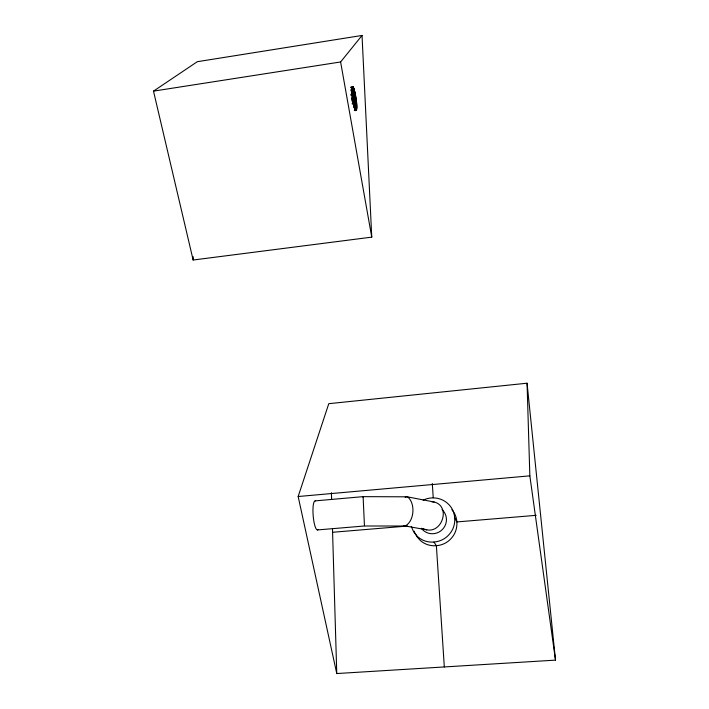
<?xml version="1.0" encoding="UTF-8"?>
<svg xmlns="http://www.w3.org/2000/svg" width="709" height="709" viewBox="0 0 709 709"><rect width="100%" height="100%" fill="white"/><g stroke="black" fill="none" stroke-linecap="round" stroke-linejoin="round"><path stroke-width="1.06" d="M356.787 107.768C357.682 106.137 353.383 77.999 351.708 89.547C350.778 91.16 355.174 119.688 356.787 107.768L354.606 108.087M193.14 260.017L153.498 91.124L197.306 61.701L362.033 35.45L371.755 237.134L193.14 260.017L193.211 256.711M364.453 525.724L363.114 496.646L407.214 496.814L434.103 501.999C450.685 506.022 442.62 533.026 426.783 529.836L403.846 525.732M298.161 496.522L328.781 403.678L527.062 383.214L555.501 660.123L336.766 673.55L298.161 496.522L529.845 475.845L527.062 383.214M153.498 91.124L340.612 61.967L362.033 35.45M405.149 497.31L406.806 496.796M423.14 500.191C430.576 496.442 440.103 497.31 446.617 502.557A22.387 21.944 -41 0 1 447.671 503.443C456.312 510.879 457.137 525.085 449.798 533.7A22.387 21.944 -41 0 1 448.877 534.772C441.37 543.351 427.119 544.698 418.372 537.262A22.387 21.944 -41 0 1 417.326 536.35L413.684 531.918L411.247 526.353M350.884 87.101L353.064 86.773M351.035 87.331L353.206 87.003M351.168 87.615L353.357 87.278M351.318 87.925L353.507 87.597M351.469 88.297L353.658 87.969M351.629 88.714L353.818 88.377M351.788 89.148L353.977 88.82M350.858 89.795L354.128 89.299M351.017 90.327L354.296 89.83M351.177 90.876L354.447 90.38M351.336 91.47L354.606 90.974M351.496 92.081L354.766 91.585M351.646 92.728L354.917 92.232M351.806 93.402L355.067 92.906M350.866 94.253L355.218 93.597M350.982 94.971L355.36 94.306M351.123 95.697L355.501 95.041M352.355 96.273L355.634 95.786M352.488 97.036L355.767 96.539M351.513 97.966L355.891 97.31M351.637 98.728L356.007 98.072M351.744 99.499L356.122 98.843M351.85 100.261L356.228 99.606M351.948 101.032L356.317 100.377M353.126 101.626L356.405 101.139M353.206 102.38L356.485 101.883M352.178 103.284L356.556 102.628M352.24 104.001L356.618 103.346M353.392 104.551L356.671 104.063M353.428 105.233L356.716 104.737M353.463 105.898L356.751 105.411M353.49 106.527L356.778 106.04M353.525 107.13L356.787 106.651M354.615 107.546L356.795 107.227M354.589 108.601L356.769 108.282M354.571 109.08L356.751 108.752M354.535 109.514L356.716 109.186M354.482 109.904L356.671 109.576M354.429 110.249L356.618 109.922M354.367 110.56L356.547 110.232M315.168 500.882L363.114 496.646L363.221 497.434M317.464 529.933L364.426 525.998L405.061 526.016C414.419 521.434 415.651 503.275 407.622 496.885M332.583 532.282L407.604 526.034M536.19 515.328L456.906 521.93L454.77 517.987M431.657 501.715L434.103 501.999M426.783 529.836L424.425 529.18M422.963 528.48L423.681 528.852M451.925 509.656C458.626 517.357 458.537 529.703 452.005 537.475A22.112 21.713 -42 0 1 451.092 538.53C443.683 547.02 429.592 548.332 420.951 540.967A22.112 21.713 -42 0 1 419.923 540.072L417.069 536.819L414.809 532.751M433.979 542.084L436.381 545.744L444.313 666.947M414.198 531.156L414.402 531.732M340.612 61.967L371.755 237.134M529.845 475.845L555.501 660.123M432.304 483.476L433.234 497.718M331.413 492.711L331.608 499.304M332.486 528.985L336.766 673.55M318.199 529.393A14.57 3.12 85.4 0 1 313.289 516.976A14.57 3.12 85.4 0 1 315.363 500.909M443.745 511.49A13.994 13.719 -41 0 1 440.741 530.935A13.994 13.719 -41 0 1 421.323 528.223M442.008 509.585A13.994 13.719 -41 0 1 443.205 510.817"/></g></svg>
